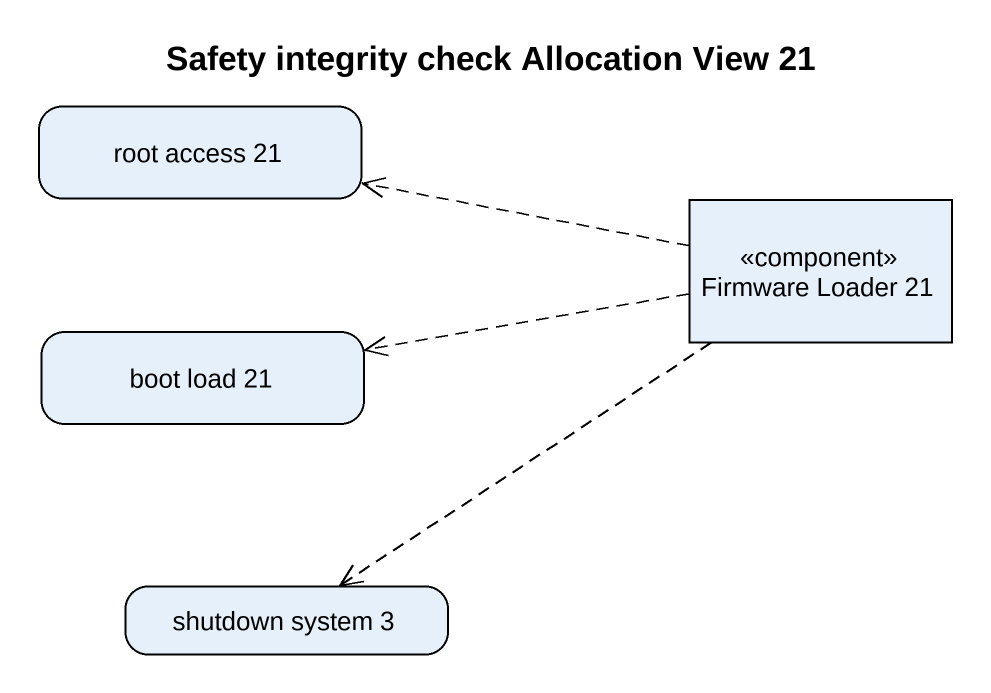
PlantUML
@startuml
title Safety integrity check Allocation View 21
hide empty description
state "root access 21" as root_access_21
state "Firmware Loader 21" as Firmware_Loader_21 <<component>>
state "boot load 21" as boot_load_21
state "shutdown system 3" as shutdown_system_3
Firmware_Loader_21 -left[dashed]-> root_access_21
Firmware_Loader_21 -left[dashed]-> boot_load_21
Firmware_Loader_21 -[dashed]-> shutdown_system_3
@enduml
